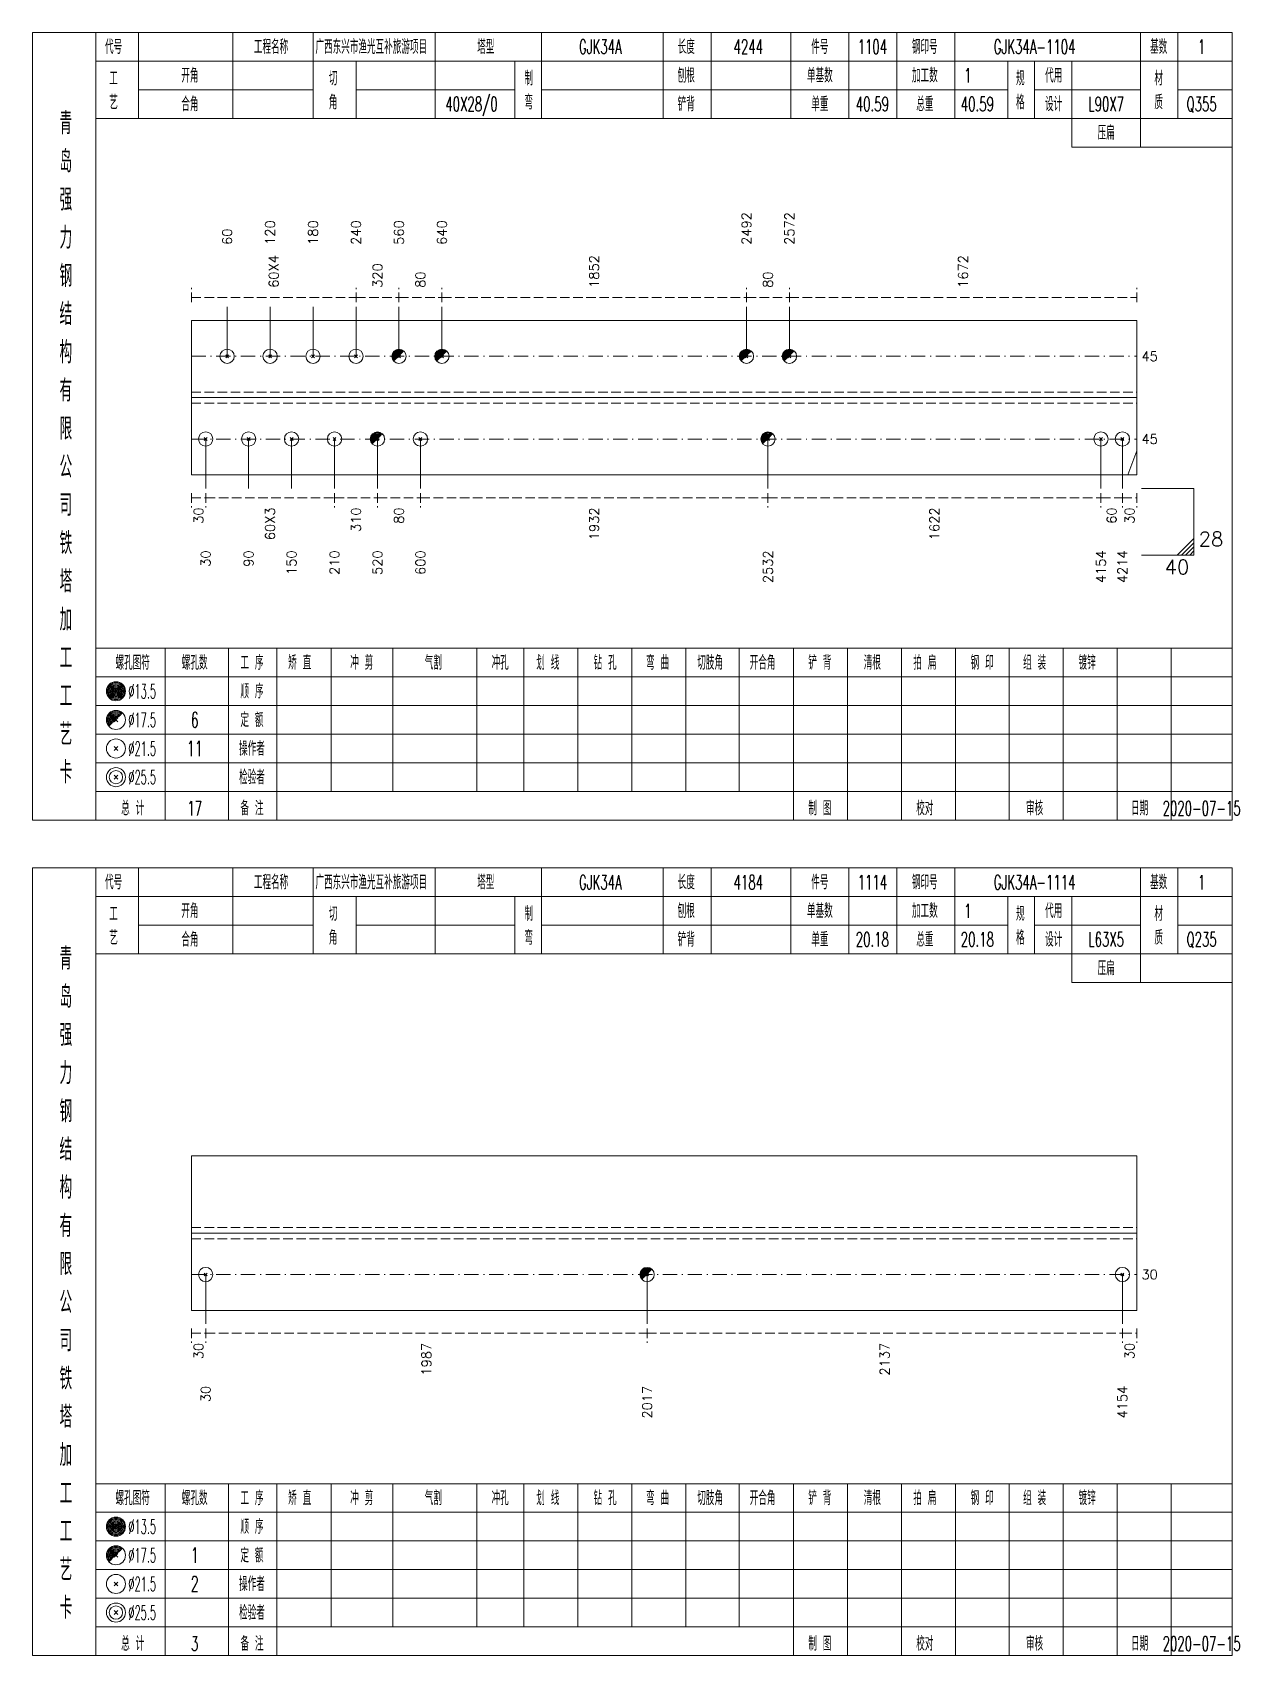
# Model space of a CAD drawing. Extents: x 0 to 2606, y -377 to 6479.
# Drawn here: x 1307 to 1559.9, y 1750 to 2090 of the extents above; entities that cross this region are included whole.
import ezdxf
from ezdxf.enums import TextEntityAlignment as Align

# ---------------------------------------------------------------- set-up
doc = ezdxf.new("R2010")
doc.units = 0
doc.header["$MEASUREMENT"] = 0
doc.linetypes.add('一点画线', pattern=[5.2, 3, -1, 0.2, -1])
doc.linetypes.add('虚线', pattern=[2.75, 2, -0.75])
doc.layers.get('0').update_dxf_attribs({"linetype": 'CONTINUOUS', "lineweight": 25})
doc.layers.add('1', color=7, linetype='CONTINUOUS', lineweight=25)
doc.layers.add('4', color=7, linetype='CONTINUOUS', lineweight=25)
doc.styles.get("Standard").update_dxf_attribs({"font": 'simplex.shx', "width": 0.7, "height": 3, "bigfont": 'gbhzfs.shx'})

msp = doc.modelspace()

# ---------------------------------------------------------------- linework, layer by layer
at = {"color": 8, "linetype": '虚线', "lineweight": 9}
for p, q in [((1340.3, 2033.5), (1340.3, 2036.5)), ((1340.3, 2034.5), (1374.8, 2034.5)), ((1374.8, 2033.5), (1374.8, 2036.5)), ((1374.8, 2033.5), (1374.8, 2036.5)), ((1374.8, 2034.5), (1383.8, 2034.5)), ((1383.8, 2033.5), (1383.8, 2036.5)), ((1383.8, 2033.5), (1383.8, 2036.5)), ((1383.8, 2034.5), (1392.8, 2034.5)), ((1392.8, 2033.5), (1392.8, 2036.5)), ((1392.8, 2033.5), (1392.8, 2036.5)), ((1392.8, 2034.5), (1456.62, 2034.5)), ((1456.62, 2033.5), (1456.62, 2036.5)), ((1456.62, 2033.5), (1456.62, 2036.5)), ((1456.62, 2034.5), (1465.62, 2034.5)), ((1465.62, 2033.5), (1465.62, 2036.5)), ((1465.62, 2033.5), (1465.62, 2036.5)), ((1465.62, 2034.5), (1538.4, 2034.5)), ((1538.4, 2033.5), (1538.4, 2036.5)), ((1340.3, 1993.5), (1340.3, 1990.5)), ((1340.3, 1992.5), (1343.3, 1992.5)), ((1343.3, 1993.5), (1343.3, 1990.5)), ((1343.3, 1993.5), (1343.3, 1990.5)), ((1343.3, 1992.5), (1370.3, 1992.5)), ((1370.3, 1993.5), (1370.3, 1990.5)), ((1370.3, 1993.5), (1370.3, 1990.5)), ((1370.3, 1992.5), (1379.3, 1992.5)), ((1379.3, 1993.5), (1379.3, 1990.5)), ((1379.3, 1993.5), (1379.3, 1990.5)), ((1379.3, 1992.5), (1388.3, 1992.5)), ((1388.3, 1993.5), (1388.3, 1990.5)), ((1388.3, 1993.5), (1388.3, 1990.5)), ((1388.3, 1992.5), (1461.12, 1992.5)), ((1461.12, 1993.5), (1461.12, 1990.5)), ((1461.12, 1993.5), (1461.12, 1990.5)), ((1461.12, 1992.5), (1530.9, 1992.5)), ((1530.9, 1993.5), (1530.9, 1990.5)), ((1530.9, 1993.5), (1530.9, 1990.5)), ((1530.9, 1992.5), (1535.4, 1992.5)), ((1535.4, 1993.5), (1535.4, 1990.5)), ((1535.4, 1993.5), (1535.4, 1990.5)), ((1535.4, 1992.5), (1538.4, 1992.5)), ((1538.4, 1993.5), (1538.4, 1990.5)), ((1340.3, 1818.5), (1340.3, 1815.5)), ((1340.3, 1817.5), (1343.3, 1817.5)), ((1343.3, 1818.5), (1343.3, 1815.5)), ((1343.3, 1818.5), (1343.3, 1815.5)), ((1343.3, 1817.5), (1435.8, 1817.5)), ((1435.8, 1818.5), (1435.8, 1815.5)), ((1435.8, 1818.5), (1435.8, 1815.5)), ((1435.8, 1817.5), (1535.4, 1817.5)), ((1535.4, 1818.5), (1535.4, 1815.5)), ((1535.4, 1818.5), (1535.4, 1815.5)), ((1535.4, 1817.5), (1538.4, 1817.5)), ((1538.4, 1818.5), (1538.4, 1815.5))]:
    msp.add_line(p, q, dxfattribs=at)
at = {"color": 7, "linetype": 'Continuous', "lineweight": 13}
for p, q in [((1347.8, 2022.17), (1347.8, 2032.5)), ((1356.8, 2022.17), (1356.8, 2032.5)), ((1365.8, 2022.17), (1365.8, 2032.5)), ((1374.8, 2022.17), (1374.8, 2032.5)), ((1383.8, 2022.17), (1383.8, 2032.5)), ((1392.8, 2022.17), (1392.8, 2032.5)), ((1456.62, 2022.17), (1456.62, 2032.5)), ((1465.62, 2022.17), (1465.62, 2032.5)), ((1347.5, 2021.87), (1348.1, 2022.47)), ((1348.1, 2021.87), (1347.5, 2022.47)), ((1356.5, 2021.87), (1357.1, 2022.47)), ((1357.1, 2021.87), (1356.5, 2022.47)), ((1365.5, 2021.87), (1366.1, 2022.47)), ((1366.1, 2021.87), (1365.5, 2022.47)), ((1374.5, 2021.87), (1375.1, 2022.47)), ((1375.1, 2021.87), (1374.5, 2022.47)), ((1343.3, 2004.83), (1343.3, 1994.5)), ((1352.3, 2004.83), (1352.3, 1994.5)), ((1361.3, 2004.83), (1361.3, 1994.5)), ((1370.3, 2004.83), (1370.3, 1994.5)), ((1379.3, 2004.83), (1379.3, 1994.5)), ((1388.3, 2004.83), (1388.3, 1994.5)), ((1461.12, 2004.83), (1461.12, 1994.5)), ((1530.9, 2004.83), (1530.9, 1994.5)), ((1535.4, 2004.83), (1535.4, 1994.5)), ((1538.4, 2002.36), (1536.53, 1997.33)), ((1550.4, 1994.5), (1539.4, 1994.5)), ((1550.4, 1994.5), (1550.4, 1980.5)), ((1546.9, 1980.5), (1550.4, 1984)), ((1547.78, 1980.5), (1550.4, 1983.12)), ((1548.65, 1980.5), (1550.4, 1982.25)), ((1550.4, 1980.5), (1539.4, 1980.5)), ((1549.53, 1980.5), (1550.4, 1981.38)), ((1343.3, 1829.81), (1343.3, 1819.5)), ((1435.8, 1829.81), (1435.8, 1819.5)), ((1535.4, 1829.81), (1535.4, 1819.5))]:
    msp.add_line(p, q, dxfattribs=at)
at = {"color": 7, "linetype": 'Continuous', "lineweight": 18}
for p, q in [((1340.3, 2029.67), (1340.3, 1997.33)), ((1340.3, 2029.67), (1538.4, 2029.67)), ((1538.4, 2029.67), (1538.4, 1997.33)), ((1340.3, 2013.5), (1538.4, 2013.5)), ((1340.3, 1854.69), (1340.3, 1822.31)), ((1340.3, 1854.69), (1538.4, 1854.69)), ((1538.4, 1854.69), (1538.4, 1822.31)), ((1340.3, 1838.5), (1538.4, 1838.5))]:
    msp.add_line(p, q, dxfattribs=at)
at = {"color": 3, "linetype": '一点画线', "lineweight": 13}
for p, q in [((1340.3, 2022.17), (1538.4, 2022.17)), ((1340.3, 2004.83), (1538.4, 2004.83)), ((1340.3, 1829.81), (1538.4, 1829.81))]:
    msp.add_line(p, q, dxfattribs=at)
at = {"color": 7, "linetype": 'Continuous', "lineweight": 0}
for p, q in [((1383.5, 2021.87), (1384.1, 2022.47)), ((1383.5, 2022.47), (1384.1, 2021.87)), ((1392.5, 2021.87), (1393.1, 2022.47)), ((1392.5, 2022.47), (1393.1, 2021.87)), ((1456.32, 2021.87), (1456.92, 2022.47)), ((1456.32, 2022.47), (1456.92, 2021.87)), ((1465.32, 2021.87), (1465.92, 2022.47)), ((1465.32, 2022.47), (1465.92, 2021.87))]:
    msp.add_line(p, q, dxfattribs=at)
at = {"color": 1, "linetype": '虚线', "lineweight": 18}
for p, q in [((1340.3, 2014.67), (1538.4, 2014.67)), ((1340.3, 2012.33), (1538.4, 2012.33)), ((1340.3, 1839.69), (1538.4, 1839.69)), ((1340.3, 1837.31), (1538.4, 1837.31))]:
    msp.add_line(p, q, dxfattribs=at)
at = {"color": 7, "linetype": 'Continuous', "lineweight": 13}
for centre in [(1347.8, 2022.17), (1356.8, 2022.17), (1365.8, 2022.17), (1374.8, 2022.17), (1383.8, 2022.17), (1392.8, 2022.17), (1456.62, 2022.17), (1465.62, 2022.17)]:
    msp.add_circle(centre, 1.5, dxfattribs=at)
for centre, radius in [((1383.8, 2022.17), 1.35), ((1383.8, 2022.17), 1.2), ((1383.8, 2022.17), 1.05), ((1383.8, 2022.17), 0.9), ((1392.8, 2022.17), 1.35), ((1392.8, 2022.17), 1.2), ((1392.8, 2022.17), 1.05), ((1392.8, 2022.17), 0.9), ((1456.62, 2022.17), 1.35), ((1456.62, 2022.17), 1.2), ((1456.62, 2022.17), 1.05), ((1456.62, 2022.17), 0.9), ((1465.62, 2022.17), 1.35), ((1465.62, 2022.17), 1.2), ((1465.62, 2022.17), 1.05), ((1465.62, 2022.17), 0.9), ((1383.8, 2022.17), 0.75), ((1383.8, 2022.17), 0.6), ((1383.8, 2022.17), 0.45), ((1383.8, 2022.17), 0.3), ((1383.8, 2022.17), 0.15), ((1392.8, 2022.17), 0.75), ((1392.8, 2022.17), 0.6), ((1392.8, 2022.17), 0.45), ((1392.8, 2022.17), 0.3), ((1392.8, 2022.17), 0.15), ((1456.62, 2022.17), 0.75), ((1456.62, 2022.17), 0.6), ((1456.62, 2022.17), 0.45), ((1456.62, 2022.17), 0.3), ((1456.62, 2022.17), 0.15), ((1465.62, 2022.17), 0.75), ((1465.62, 2022.17), 0.6), ((1465.62, 2022.17), 0.45), ((1465.62, 2022.17), 0.3), ((1465.62, 2022.17), 0.15)]:
    msp.add_arc(centre, radius, 45, 225, dxfattribs=at)
at = {"layer": '1', "color": 7, "linetype": 'Continuous', "lineweight": 13}
for p, q in [((1343, 2004.53), (1343.6, 2005.13)), ((1343.6, 2004.53), (1343, 2005.13)), ((1352, 2004.53), (1352.6, 2005.13)), ((1352.6, 2004.53), (1352, 2005.13)), ((1361, 2004.53), (1361.6, 2005.13)), ((1361.6, 2004.53), (1361, 2005.13)), ((1370, 2004.53), (1370.6, 2005.13)), ((1370.6, 2004.53), (1370, 2005.13)), ((1388, 2004.53), (1388.6, 2005.13)), ((1388.6, 2004.53), (1388, 2005.13)), ((1530.6, 2004.53), (1531.2, 2005.13)), ((1531.2, 2004.53), (1530.6, 2005.13)), ((1535.1, 2004.53), (1535.7, 2005.13)), ((1535.7, 2004.53), (1535.1, 2005.13)), ((1343, 1829.51), (1343.6, 1830.11)), ((1343.6, 1829.51), (1343, 1830.11)), ((1535.1, 1829.51), (1535.7, 1830.11)), ((1535.7, 1829.51), (1535.1, 1830.11))]:
    msp.add_line(p, q, dxfattribs=at)
at = {"layer": '1', "color": 7, "linetype": 'Continuous', "lineweight": 0}
for p, q in [((1379, 2004.53), (1379.6, 2005.13)), ((1379, 2005.13), (1379.6, 2004.53)), ((1460.82, 2004.53), (1461.42, 2005.13)), ((1460.82, 2005.13), (1461.42, 2004.53)), ((1435.5, 1829.51), (1436.1, 1830.11)), ((1435.5, 1830.11), (1436.1, 1829.51))]:
    msp.add_line(p, q, dxfattribs=at)
at = {"layer": '1', "color": 7, "linetype": 'Continuous', "lineweight": 18}
for p, q in [((1340.3, 1997.33), (1538.4, 1997.33)), ((1340.3, 1822.31), (1538.4, 1822.31))]:
    msp.add_line(p, q, dxfattribs=at)
at = {"layer": '1', "color": 7, "linetype": 'Continuous', "lineweight": 13}
for centre in [(1343.3, 2004.83), (1352.3, 2004.83), (1361.3, 2004.83), (1370.3, 2004.83), (1379.3, 2004.83), (1388.3, 2004.83), (1461.12, 2004.83), (1530.9, 2004.83), (1535.4, 2004.83), (1343.3, 1829.81), (1435.8, 1829.81), (1535.4, 1829.81)]:
    msp.add_circle(centre, 1.5, dxfattribs=at)
for centre, radius in [((1379.3, 2004.83), 1.35), ((1379.3, 2004.83), 1.2), ((1461.12, 2004.83), 1.35), ((1461.12, 2004.83), 1.2), ((1379.3, 2004.83), 1.05), ((1379.3, 2004.83), 0.9), ((1379.3, 2004.83), 0.75), ((1379.3, 2004.83), 0.6), ((1379.3, 2004.83), 0.45), ((1379.3, 2004.83), 0.3), ((1379.3, 2004.83), 0.15), ((1461.12, 2004.83), 1.05), ((1461.12, 2004.83), 0.9), ((1461.12, 2004.83), 0.75), ((1461.12, 2004.83), 0.6), ((1461.12, 2004.83), 0.45), ((1461.12, 2004.83), 0.3), ((1461.12, 2004.83), 0.15), ((1435.8, 1829.81), 1.35), ((1435.8, 1829.81), 1.2), ((1435.8, 1829.81), 1.05), ((1435.8, 1829.81), 0.9), ((1435.8, 1829.81), 0.75), ((1435.8, 1829.81), 0.6), ((1435.8, 1829.81), 0.45), ((1435.8, 1829.81), 0.3), ((1435.8, 1829.81), 0.15)]:
    msp.add_arc(centre, radius, 45, 225, dxfattribs=at)
at = {"layer": '4', "color": 1, "linetype": 'Continuous', "lineweight": 18}
for p, q in [((1320.3, 1925), (1320.3, 2090)), ((1329.2, 2072), (1329.2, 2090)), ((1349, 2072), (1349, 2090)), ((1365.8, 2072), (1365.8, 2090)), ((1391.4, 2072), (1391.4, 2090)), ((1413.7, 2072), (1413.7, 2090)), ((1439.2, 2072), (1439.2, 2090)), ((1449.2, 2072), (1449.2, 2090)), ((1465.9, 2072), (1465.9, 2090)), ((1478.1, 2072), (1478.1, 2090)), ((1488.1, 2072), (1488.1, 2090)), ((1500.3, 2072), (1500.3, 2090)), ((1539.2, 2066), (1539.2, 2090)), ((1547, 2072), (1547, 2090)), ((1320.3, 2084), (1558.4, 2084)), ((1374.8, 2072), (1374.8, 2084)), ((1408.1, 2072), (1408.1, 2084)), ((1511.4, 2072), (1511.4, 2084)), ((1517, 2072), (1517, 2084)), ((1524.8, 2066), (1524.8, 2084)), ((1329.2, 2078), (1365.8, 2078)), ((1374.8, 2078), (1408.1, 2078)), ((1413.7, 2078), (1511.4, 2078)), ((1517, 2078), (1539.2, 2078)), ((1547, 2078), (1558.4, 2078)), ((1320.3, 2072), (1558.4, 2072)), ((1524.8, 2066), (1558.4, 2066)), ((1320.3, 1961), (1558.4, 1961)), ((1334.8, 1925), (1334.8, 1961)), ((1348.1, 1925), (1348.1, 1961)), ((1358.2, 1925), (1358.2, 1961)), ((1369.6, 1931), (1369.6, 1961)), ((1382.5, 1931), (1382.5, 1961)), ((1400.1, 1931), (1400.1, 1961)), ((1410, 1931), (1410, 1961)), ((1421.3, 1931), (1421.3, 1961)), ((1432.6, 1931), (1432.6, 1961)), ((1443.9, 1931), (1443.9, 1961)), ((1455.1, 1931), (1455.1, 1961)), ((1466.5, 1931), (1466.5, 1961)), ((1477.8, 1931), (1477.8, 1961)), ((1489.1, 1931), (1489.1, 1961)), ((1500.4, 1931), (1500.4, 1961)), ((1511.7, 1931), (1511.7, 1961)), ((1523, 1931), (1523, 1961)), ((1534.3, 1931), (1534.3, 1961)), ((1545.6, 1931), (1545.6, 1961)), ((1320.3, 1955), (1558.4, 1955)), ((1320.3, 1949), (1558.4, 1949)), ((1320.3, 1943), (1558.4, 1943)), ((1320.3, 1937), (1558.4, 1937)), ((1320.3, 1931), (1558.4, 1931)), ((1466.5, 1925), (1466.5, 1931)), ((1477.8, 1925), (1477.8, 1931)), ((1489.1, 1925), (1489.1, 1931)), ((1500.4, 1925), (1500.4, 1931)), ((1511.7, 1925), (1511.7, 1931)), ((1523, 1925), (1523, 1931)), ((1534.3, 1925), (1534.3, 1931)), ((1545.6, 1925), (1545.6, 1931)), ((1320.3, 1750), (1320.3, 1915)), ((1329.2, 1897), (1329.2, 1915)), ((1349, 1897), (1349, 1915)), ((1365.8, 1897), (1365.8, 1915)), ((1391.4, 1897), (1391.4, 1915)), ((1413.7, 1897), (1413.7, 1915)), ((1439.2, 1897), (1439.2, 1915)), ((1449.2, 1897), (1449.2, 1915)), ((1465.9, 1897), (1465.9, 1915)), ((1478.1, 1897), (1478.1, 1915)), ((1488.1, 1897), (1488.1, 1915)), ((1500.3, 1897), (1500.3, 1915)), ((1539.2, 1891), (1539.2, 1915)), ((1547, 1897), (1547, 1915)), ((1320.3, 1909), (1558.4, 1909)), ((1374.8, 1897), (1374.8, 1909)), ((1408.1, 1897), (1408.1, 1909)), ((1511.4, 1897), (1511.4, 1909)), ((1517, 1897), (1517, 1909)), ((1524.8, 1891), (1524.8, 1909)), ((1329.2, 1903), (1365.8, 1903)), ((1374.8, 1903), (1408.1, 1903)), ((1413.7, 1903), (1511.4, 1903)), ((1517, 1903), (1539.2, 1903)), ((1547, 1903), (1558.4, 1903)), ((1320.3, 1897), (1558.4, 1897)), ((1524.8, 1891), (1558.4, 1891)), ((1320.3, 1786), (1558.4, 1786)), ((1334.8, 1750), (1334.8, 1786)), ((1348.1, 1750), (1348.1, 1786)), ((1358.2, 1750), (1358.2, 1786)), ((1369.6, 1756), (1369.6, 1786)), ((1382.5, 1756), (1382.5, 1786)), ((1400.1, 1756), (1400.1, 1786)), ((1410, 1756), (1410, 1786)), ((1421.3, 1756), (1421.3, 1786)), ((1432.6, 1756), (1432.6, 1786)), ((1443.9, 1756), (1443.9, 1786)), ((1455.1, 1756), (1455.1, 1786)), ((1466.5, 1756), (1466.5, 1786)), ((1477.8, 1756), (1477.8, 1786)), ((1489.1, 1756), (1489.1, 1786)), ((1500.4, 1756), (1500.4, 1786)), ((1511.7, 1756), (1511.7, 1786)), ((1523, 1756), (1523, 1786)), ((1534.3, 1756), (1534.3, 1786)), ((1545.6, 1756), (1545.6, 1786)), ((1320.3, 1780), (1558.4, 1780)), ((1320.3, 1774), (1558.4, 1774)), ((1320.3, 1768), (1558.4, 1768)), ((1320.3, 1762), (1558.4, 1762)), ((1320.3, 1756), (1558.4, 1756)), ((1466.5, 1750), (1466.5, 1756)), ((1477.8, 1750), (1477.8, 1756)), ((1489.1, 1750), (1489.1, 1756)), ((1500.4, 1750), (1500.4, 1756)), ((1511.7, 1750), (1511.7, 1756)), ((1523, 1750), (1523, 1756)), ((1534.3, 1750), (1534.3, 1756)), ((1545.6, 1750), (1545.6, 1756))]:
    msp.add_line(p, q, dxfattribs=at)
at = {"layer": '4', "color": 7, "linetype": 'Continuous', "lineweight": 13}
for p, q in [((1324.3, 1951.8), (1324.7, 1952.2)), ((1324.7, 1951.8), (1324.3, 1952.2)), ((1324.1, 1939.6), (1324.9, 1940.4)), ((1324.9, 1939.6), (1324.1, 1940.4)), ((1324.1, 1933.6), (1324.9, 1934.4)), ((1324.9, 1933.6), (1324.1, 1934.4)), ((1324.3, 1776.8), (1324.7, 1777.2)), ((1324.7, 1776.8), (1324.3, 1777.2)), ((1324.1, 1764.6), (1324.9, 1765.4)), ((1324.9, 1764.6), (1324.1, 1765.4)), ((1324.1, 1758.6), (1324.9, 1759.4)), ((1324.9, 1758.6), (1324.1, 1759.4))]:
    msp.add_line(p, q, dxfattribs=at)
at = {"layer": '4', "color": 7, "linetype": 'Continuous', "lineweight": 0}
for p, q in [((1324.1, 1945.6), (1324.9, 1946.4)), ((1324.1, 1946.4), (1324.9, 1945.6)), ((1324.1, 1770.6), (1324.9, 1771.4)), ((1324.1, 1771.4), (1324.9, 1770.6))]:
    msp.add_line(p, q, dxfattribs=at)
at = {"layer": '4', "color": 1, "linetype": 'Continuous', "lineweight": 18}
for points in [[(1307, 2090), (1307, 1925), (1558.4, 1925), (1558.4, 2090)], [(1307, 1915), (1307, 1750), (1558.4, 1750), (1558.4, 1915)]]:
    msp.add_lwpolyline(points, close=True, dxfattribs=at)
at = {"layer": '4', "color": 7, "linetype": 'Continuous', "lineweight": 13}
for centre, radius in [((1324.5, 1952), 2), ((1324.5, 1952), 1.8), ((1324.5, 1952), 1.6), ((1324.5, 1952), 1.4), ((1324.5, 1952), 1.2), ((1324.5, 1952), 1), ((1324.5, 1952), 0.8), ((1324.5, 1952), 0.6), ((1324.5, 1952), 0.4), ((1324.5, 1952), 0.2), ((1324.5, 1946), 2), ((1324.5, 1940), 2), ((1324.5, 1934), 2), ((1324.5, 1934), 1.4), ((1324.5, 1777), 2), ((1324.5, 1777), 1.8), ((1324.5, 1777), 1.6), ((1324.5, 1777), 1.4), ((1324.5, 1777), 1.2), ((1324.5, 1777), 1), ((1324.5, 1777), 0.8), ((1324.5, 1777), 0.6), ((1324.5, 1777), 0.4), ((1324.5, 1777), 0.2), ((1324.5, 1771), 2), ((1324.5, 1765), 2), ((1324.5, 1759), 2), ((1324.5, 1759), 1.4)]:
    msp.add_circle(centre, radius, dxfattribs=at)
for centre, radius in [((1324.5, 1946), 1.8), ((1324.5, 1946), 1.6), ((1324.5, 1946), 1.4), ((1324.5, 1946), 1.2), ((1324.5, 1946), 1), ((1324.5, 1946), 0.8), ((1324.5, 1946), 0.6), ((1324.5, 1946), 0.4), ((1324.5, 1946), 0.2), ((1324.5, 1771), 1.8), ((1324.5, 1771), 1.6), ((1324.5, 1771), 1.4), ((1324.5, 1771), 1.2), ((1324.5, 1771), 1), ((1324.5, 1771), 0.8), ((1324.5, 1771), 0.6), ((1324.5, 1771), 0.4), ((1324.5, 1771), 0.2)]:
    msp.add_arc(centre, radius, 45, 225, dxfattribs=at)

# ---------------------------------------------------------------- texts
at = {"color": 7, "linetype": 'Continuous', "lineweight": 13}
for s, p in [('120', (1356.8, 2045.5)), ('180', (1365.8, 2045.5)), ('240', (1374.8, 2045.5)), ('560', (1383.8, 2045.5)), ('640', (1392.8, 2045.5)), ('2492', (1456.62, 2045.5)), ('2572', (1465.62, 2045.5)), ('60', (1347.8, 2045.5))]:
    msp.add_text(s, height=2, rotation=90, dxfattribs=at).set_placement(p, align=Align.MIDDLE_LEFT)
at = {"color": 8, "linetype": 'Continuous', "lineweight": 9}
for s, p in [('60X4', (1357.55, 2036.5)), ('320', (1379.3, 2036.5)), ('1852', (1424.71, 2036.5)), ('1672', (1502.01, 2036.5)), ('80', (1388.3, 2036.5)), ('80', (1461.12, 2036.5))]:
    msp.add_text(s, height=2, rotation=90, dxfattribs=at).set_placement(p, align=Align.MIDDLE_LEFT)
at = {"color": 7, "linetype": 'Continuous', "lineweight": 13}
for s, p in [('45', (1539.4, 2022.17)), ('45', (1539.4, 2004.83)), ('30', (1539.4, 1829.81))]:
    msp.add_text(s, height=2, dxfattribs=at).set_placement(p, align=Align.MIDDLE_LEFT)
at = {"color": 8, "linetype": 'Continuous', "lineweight": 9}
for s, p in [('30', (1341.8, 1990.5)), ('60X3', (1356.8, 1990.5)), ('310', (1374.8, 1990.5)), ('80', (1383.8, 1990.5)), ('1932', (1424.71, 1990.5)), ('1622', (1496.01, 1990.5)), ('60', (1533.15, 1990.5)), ('30', (1536.9, 1990.5)), ('30', (1341.8, 1815.5)), ('1987', (1389.55, 1815.5)), ('2137', (1485.6, 1815.5)), ('30', (1536.9, 1815.5))]:
    msp.add_text(s, height=2, rotation=90, dxfattribs=at).set_placement(p, align=Align.MIDDLE_RIGHT)
at = {"color": 7, "linetype": 'Continuous', "lineweight": 13}
msp.add_text('28', height=3, dxfattribs=at).set_placement((1551.4, 1981.5), align=Align.BOTTOM_LEFT)
msp.add_text('40', height=3, dxfattribs=at).set_placement((1549.4, 1979.5), align=Align.TOP_RIGHT)
at = {"layer": '1', "color": 7, "linetype": 'Continuous', "lineweight": 13}
for s, p in [('30', (1343.3, 1981.5)), ('90', (1352.3, 1981.5)), ('150', (1361.3, 1981.5)), ('210', (1370.3, 1981.5)), ('520', (1379.3, 1981.5)), ('600', (1388.3, 1981.5)), ('2532', (1461.12, 1981.5)), ('4154', (1530.9, 1981.5)), ('4214', (1535.4, 1981.5)), ('30', (1343.3, 1806.5)), ('2017', (1435.8, 1806.5)), ('4154', (1535.4, 1806.5))]:
    msp.add_text(s, height=2, rotation=90, dxfattribs=at).set_placement(p, align=Align.MIDDLE_RIGHT)
at = {"layer": '4', "color": 1, "linetype": 'Continuous', "lineweight": 13}
for s, height, width, p in [('代号', 3, 0.6, (1324, 2087)), ('工程名称', 3, 0.6, (1357, 2087)), ('广西东兴市渔光互补旅游项目', 3, 0.6, (1378, 2087)), ('塔型', 3, 0.6, (1402, 2087)), ('GJK34A', 3, 0.6, (1426, 2087)), ('长度', 3, 0.6, (1444, 2087)), ('4244', 3, 0.6, (1457, 2087)), ('件号', 3, 0.6, (1472, 2087)), ('1104', 3, 0.6, (1483, 2087)), ('钢印号', 3, 0.6, (1494, 2087)), ('GJK34A-1104', 3, 0.6, (1517, 2087)), ('基数', 3, 0.6, (1543, 2087)), ('1', 3, 0.6, (1552, 2087)), ('工', 3, 0.6, (1324, 2080.4)), ('开角', 3, 0.6, (1340, 2081)), ('切', 3, 0.6, (1370, 2080.4)), ('制', 3, 0.6, (1411, 2080.4)), ('刨根', 3, 0.6, (1444, 2081)), ('单基数', 3, 0.6, (1472, 2081)), ('加工数', 3, 0.6, (1494, 2081)), ('1', 3, 0.6, (1503, 2081)), ('规', 3, 0.6, (1514, 2080.4)), ('代用', 3, 0.6, (1521, 2081)), ('材', 3, 0.6, (1543, 2080.4)), ('艺', 3, 0.6, (1324, 2075.4)), ('合角', 3, 0.6, (1340, 2075)), ('角', 3, 0.6, (1370, 2075.4)), ('40X28/0', 3, 0.6, (1399, 2075)), ('弯', 3, 0.6, (1411, 2075.4)), ('铲背', 3, 0.6, (1444, 2075)), ('单重', 3, 0.6, (1472, 2075)), ('40.59', 3, 0.6, (1483, 2075)), ('总重', 3, 0.6, (1494, 2075)), ('40.59', 3, 0.6, (1505, 2075)), ('格', 3, 0.6, (1514, 2075.4)), ('设计', 3, 0.6, (1521, 2075)), ('L90X7', 3, 0.6, (1532, 2075)), ('质', 3, 0.6, (1543, 2075.4)), ('Q355', 3, 0.6, (1552, 2075)), ('青', 4.6, 0.8, (1314, 2071)), ('压扁', 3, 0.6, (1532, 2069)), ('岛', 4.6, 0.8, (1314, 2063)), ('强', 4.6, 0.8, (1314, 2055)), ('力', 4.6, 0.8, (1314, 2047)), ('钢', 4.6, 0.8, (1314, 2039)), ('结', 4.6, 0.8, (1314, 2031)), ('构', 4.6, 0.8, (1314, 2023)), ('有', 4.6, 0.8, (1314, 2015)), ('限', 4.6, 0.8, (1314, 2007)), ('公', 4.6, 0.8, (1314, 1999)), ('司', 4.6, 0.8, (1314, 1991)), ('铁', 4.6, 0.8, (1314, 1983)), ('塔', 4.6, 0.8, (1314, 1975)), ('加', 4.6, 0.8, (1314, 1967)), ('工', 4.6, 0.8, (1314, 1959)), ('螺孔图符', 3, 0.6, (1328, 1958)), ('螺孔数', 3, 0.6, (1341, 1958)), ('工 序', 3, 0.6, (1353, 1958)), ('矫 直', 3, 0.6, (1363, 1958)), ('冲 剪', 3, 0.6, (1376, 1958)), ('气割', 3, 0.6, (1391, 1958)), ('冲孔', 3, 0.6, (1405, 1958)), ('划 线', 3, 0.6, (1415, 1958)), ('钻 孔', 3, 0.6, (1427, 1958)), ('弯 曲', 3, 0.6, (1438, 1958)), ('切肢角', 3, 0.6, (1449, 1958)), ('开合角', 3, 0.6, (1460, 1958)), ('铲 背', 3, 0.6, (1472, 1958)), ('清根', 3, 0.6, (1483, 1958)), ('拍 扁', 3, 0.6, (1494, 1958)), ('钢 印', 3, 0.6, (1506, 1958)), ('组 装', 3, 0.6, (1517, 1958)), ('镀锌', 3, 0.6, (1528, 1958)), ('工', 4.6, 0.8, (1314, 1951)), ('%%C13.5', 3, 0.5, (1330, 1952)), ('顺 序', 3, 0.6, (1353, 1952)), ('艺', 4.6, 0.8, (1314, 1943)), ('%%C17.5', 3, 0.5, (1330, 1946)), ('6', 3.2, 0.6, (1341, 1946)), ('定 额', 3, 0.6, (1353, 1946)), ('%%C21.5', 3, 0.5, (1330, 1940)), ('11', 3.2, 0.6, (1341, 1940)), ('操作者', 3, 0.6, (1353, 1940)), ('卡', 4.6, 0.8, (1314, 1935)), ('%%C25.5', 3, 0.5, (1330, 1934)), ('检验者', 3, 0.6, (1353, 1934)), ('总 计', 3, 0.6, (1328, 1927.5)), ('17', 3, 0.6, (1341, 1927.5)), ('备 注', 3, 0.6, (1353, 1927.5)), ('制 图', 3, 0.6, (1472, 1927.5)), ('校对', 3, 0.6, (1494, 1927.5)), ('审核', 3, 0.6, (1517, 1927.5)), ('日期', 3, 0.6, (1539, 1927.5)), ('2020-07-15', 3, 0.6, (1552, 1927.5)), ('代号', 3, 0.6, (1324, 1912)), ('工程名称', 3, 0.6, (1357, 1912)), ('广西东兴市渔光互补旅游项目', 3, 0.6, (1378, 1912)), ('塔型', 3, 0.6, (1402, 1912)), ('GJK34A', 3, 0.6, (1426, 1912)), ('长度', 3, 0.6, (1444, 1912)), ('4184', 3, 0.6, (1457, 1912)), ('件号', 3, 0.6, (1472, 1912)), ('1114', 3, 0.6, (1483, 1912)), ('钢印号', 3, 0.6, (1494, 1912)), ('GJK34A-1114', 3, 0.6, (1517, 1912)), ('基数', 3, 0.6, (1543, 1912)), ('1', 3, 0.6, (1552, 1912)), ('开角', 3, 0.6, (1340, 1906)), ('刨根', 3, 0.6, (1444, 1906)), ('单基数', 3, 0.6, (1472, 1906)), ('加工数', 3, 0.6, (1494, 1906)), ('1', 3, 0.6, (1503, 1906)), ('代用', 3, 0.6, (1521, 1906)), ('工', 3, 0.6, (1324, 1905.4)), ('切', 3, 0.6, (1370, 1905.4)), ('制', 3, 0.6, (1411, 1905.4)), ('规', 3, 0.6, (1514, 1905.4)), ('材', 3, 0.6, (1543, 1905.4)), ('艺', 3, 0.6, (1324, 1900.4)), ('合角', 3, 0.6, (1340, 1900)), ('角', 3, 0.6, (1370, 1900.4)), ('弯', 3, 0.6, (1411, 1900.4)), ('铲背', 3, 0.6, (1444, 1900)), ('单重', 3, 0.6, (1472, 1900)), ('20.18', 3, 0.6, (1483, 1900)), ('总重', 3, 0.6, (1494, 1900)), ('20.18', 3, 0.6, (1505, 1900)), ('格', 3, 0.6, (1514, 1900.4)), ('设计', 3, 0.6, (1521, 1900)), ('L63X5', 3, 0.6, (1532, 1900)), ('质', 3, 0.6, (1543, 1900.4)), ('Q235', 3, 0.6, (1552, 1900)), ('青', 4.6, 0.8, (1314, 1896)), ('压扁', 3, 0.6, (1532, 1894)), ('岛', 4.6, 0.8, (1314, 1888)), ('强', 4.6, 0.8, (1314, 1880)), ('力', 4.6, 0.8, (1314, 1872)), ('钢', 4.6, 0.8, (1314, 1864)), ('结', 4.6, 0.8, (1314, 1856)), ('构', 4.6, 0.8, (1314, 1848)), ('有', 4.6, 0.8, (1314, 1840)), ('限', 4.6, 0.8, (1314, 1832)), ('公', 4.6, 0.8, (1314, 1824)), ('司', 4.6, 0.8, (1314, 1816)), ('铁', 4.6, 0.8, (1314, 1808)), ('塔', 4.6, 0.8, (1314, 1800)), ('加', 4.6, 0.8, (1314, 1792)), ('工', 4.6, 0.8, (1314, 1784)), ('螺孔图符', 3, 0.6, (1328, 1783)), ('螺孔数', 3, 0.6, (1341, 1783)), ('工 序', 3, 0.6, (1353, 1783)), ('矫 直', 3, 0.6, (1363, 1783)), ('冲 剪', 3, 0.6, (1376, 1783)), ('气割', 3, 0.6, (1391, 1783)), ('冲孔', 3, 0.6, (1405, 1783)), ('划 线', 3, 0.6, (1415, 1783)), ('钻 孔', 3, 0.6, (1427, 1783)), ('弯 曲', 3, 0.6, (1438, 1783)), ('切肢角', 3, 0.6, (1449, 1783)), ('开合角', 3, 0.6, (1460, 1783)), ('铲 背', 3, 0.6, (1472, 1783)), ('清根', 3, 0.6, (1483, 1783)), ('拍 扁', 3, 0.6, (1494, 1783)), ('钢 印', 3, 0.6, (1506, 1783)), ('组 装', 3, 0.6, (1517, 1783)), ('镀锌', 3, 0.6, (1528, 1783)), ('%%C13.5', 3, 0.5, (1330, 1777)), ('顺 序', 3, 0.6, (1353, 1777)), ('工', 4.6, 0.8, (1314, 1776)), ('%%C17.5', 3, 0.5, (1330, 1771)), ('1', 3.2, 0.6, (1341, 1771)), ('定 额', 3, 0.6, (1353, 1771)), ('艺', 4.6, 0.8, (1314, 1768)), ('%%C21.5', 3, 0.5, (1330, 1765)), ('2', 3.2, 0.6, (1341, 1765)), ('操作者', 3, 0.6, (1353, 1765)), ('卡', 4.6, 0.8, (1314, 1760)), ('%%C25.5', 3, 0.5, (1330, 1759)), ('检验者', 3, 0.6, (1353, 1759)), ('总 计', 3, 0.6, (1328, 1752.5)), ('3', 3, 0.6, (1341, 1752.5)), ('备 注', 3, 0.6, (1353, 1752.5)), ('制 图', 3, 0.6, (1472, 1752.5)), ('校对', 3, 0.6, (1494, 1752.5)), ('审核', 3, 0.6, (1517, 1752.5)), ('日期', 3, 0.6, (1539, 1752.5)), ('2020-07-15', 3, 0.6, (1552, 1752.5))]:
    msp.add_text(s, height=height, dxfattribs=dict(at, width=width)).set_placement(p, align=Align.MIDDLE_CENTER)

doc.saveas('drawing.dxf')
